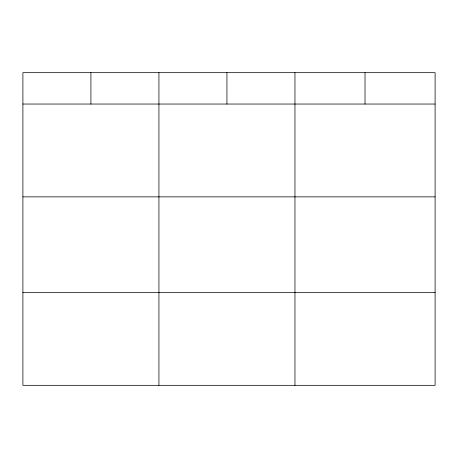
<?xml version="1.0" encoding="UTF-8"?>
<svg xmlns="http://www.w3.org/2000/svg" width="458" height="458" viewBox="0 0 458 458"><rect width="100%" height="100%" fill="white"/><g stroke="black" fill="none" stroke-linecap="round" stroke-linejoin="round"><path stroke-width="0.69" d="M435.1 104.04L435.1 385.327L22.9 385.327L22.9 72.673L435.1 72.673L435.1 104.04L22.9 104.04M22.9 196.866L435.1 196.866M22.9 292.502L435.1 292.502M365.026 72.673L365.026 104.04M294.952 72.673L294.952 385.327M226.939 72.673L226.939 104.04M158.926 72.673L158.926 385.327M90.913 72.673L90.913 104.04"/></g></svg>
